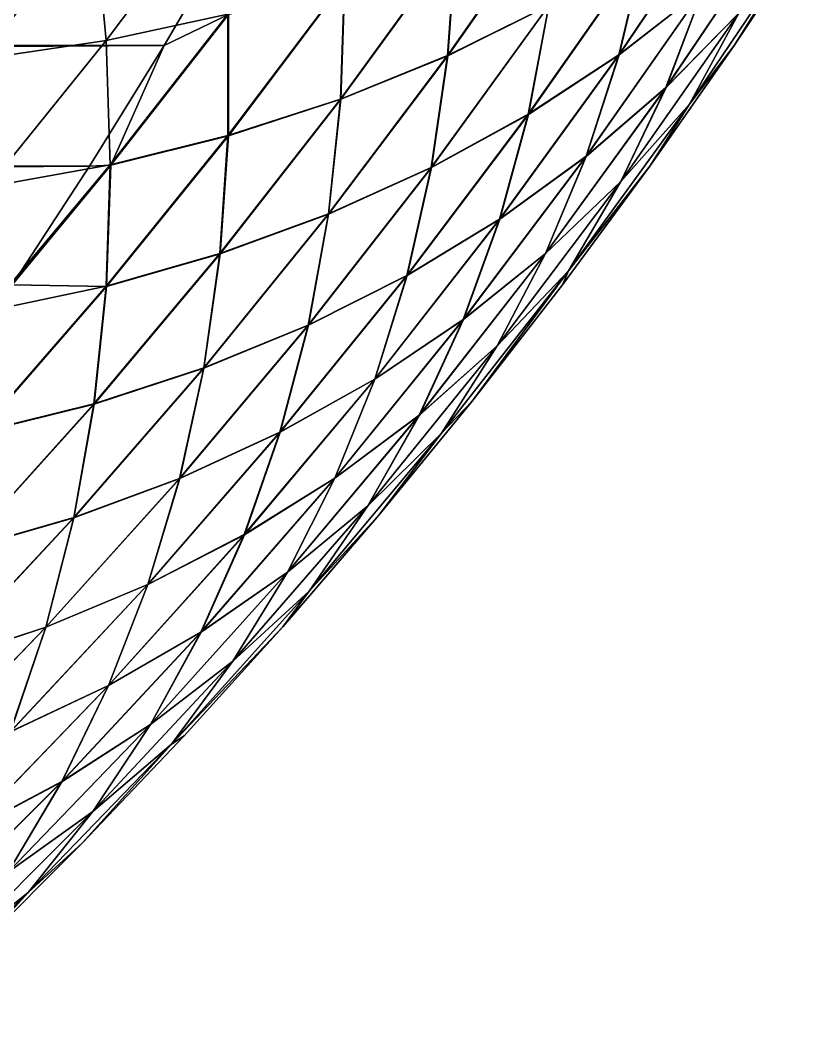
# Model space of a CAD drawing. Header units: millimetres. Extents: x -3250 to 5350, y -3250 to 3250.
# Drawn here: x 5114.3 to 5222, y -584.7 to -447.2 of the extents above; entities that cross this region are included whole.
import ezdxf

# ---------------------------------------------------------------- set-up
doc = ezdxf.new("R2010")
doc.units = ezdxf.units.MM
doc.header["$MEASUREMENT"] = 0
doc.layers.add('MESH_3D', color=2, linetype='CONTINUOUS')

msp = doc.modelspace()

# ---------------------------------------------------------------- linework, layer by layer
at = {"layer": 'MESH_3D'}
for points in [[(5124.25, -432.73, 25850.7), (5125.91, -449.95, 25825.39), (5141.26, -429.57, 25825.39)], [(5141.26, -429.57, 25825.39), (5125.91, -449.95, 25825.39), (5142.39, -446.39, 25799.69)], [(5187.54, -430.02, 25720.51), (5172.14, -452.01, 25720.51), (5185.86, -445.23, 25693.54)], [(5173.25, -436.4, 25747.21), (5172.14, -452.01, 25720.51), (5187.54, -430.02, 25720.51)], [(5187.58, -430.05, 5779.65), (5172.18, -452.04, 5779.65), (5173.29, -436.44, 5752.96)], [(5185.88, -445.25, 5806.6), (5172.18, -452.04, 5779.65), (5187.58, -430.05, 5779.65)], [(5210.74, -429.09, 25638.92), (5195.37, -451.89, 25638.92), (5206.78, -443, 25611.34)], [(5198.74, -437.58, 25666.33), (5195.37, -451.89, 25638.92), (5210.74, -429.09, 25638.92)], [(5210.76, -429.1, 5861.18), (5195.38, -451.9, 5861.18), (5198.76, -437.59, 5833.79)], [(5206.78, -443.01, 5888.74), (5195.38, -451.9, 5861.18), (5210.76, -429.1, 5861.18)], [(2584.7, -449.04, 889.38), (2594.37, -432.46, 884.24), (5143.47, -434.04, 5684.72)], [(5106.62, -434.88, 25875.58), (5108.8, -452.5, 25850.7), (5124.25, -432.73, 25850.7)], [(5124.25, -432.73, 25850.7), (5108.8, -452.5, 25850.7), (5125.91, -449.95, 25825.39)], [(2584.7, -449.04, 889.38), (5143.47, -434.04, 5684.72), (5133.73, -450.66, 5689.89)], [(5142.45, -446.45, 5700.52), (5133.73, -450.66, 5689.89), (5143.47, -434.04, 5684.72)], [(5217.26, -433.32, 25583.62), (5201.73, -456.35, 25583.62), (5211.61, -446.26, 25555.81)], [(5206.78, -443, 25611.34), (5201.73, -456.35, 25583.62), (5217.26, -433.32, 25583.62)], [(5217.27, -433.33, 5916.44), (5201.74, -456.35, 5916.44), (5206.78, -443.01, 5888.74)], [(5211.62, -446.27, 5944.24), (5201.74, -456.35, 5916.44), (5217.27, -433.33, 5916.44)], [(5220.53, -435.45, 25527.92), (5210.99, -450.66, 25500), (5222.02, -434.04, 25500)], [(5222.02, -434.04, 25500), (5210.99, -450.66, 6000), (5222.02, -434.04, 6000)], [(5222.02, -434.04, 25500), (5210.99, -450.66, 25500), (5210.99, -450.66, 6000)], [(5220.53, -435.45, 5972.1), (5222.02, -434.04, 6000), (5210.99, -450.66, 6000)], [(5220.53, -435.45, 25527.92), (5204.92, -458.58, 25527.92), (5210.99, -450.66, 25500)], [(5211.61, -446.26, 25555.81), (5204.92, -458.58, 25527.92), (5220.53, -435.45, 25527.92)], [(5220.53, -435.45, 5972.1), (5204.92, -458.58, 5972.1), (5211.62, -446.27, 5944.24)], [(5220.53, -435.45, 5972.1), (5210.99, -450.66, 6000), (5204.92, -458.58, 5972.1)], [(5173.25, -436.4, 25747.21), (5157.64, -457.89, 25747.21), (5172.14, -452.01, 25720.51)], [(5158.18, -441.87, 25773.62), (5157.64, -457.89, 25747.21), (5173.25, -436.4, 25747.21)], [(5173.29, -436.44, 5752.96), (5157.68, -457.92, 5752.96), (5158.24, -441.91, 5726.58)], [(5172.18, -452.04, 5779.65), (5157.68, -457.92, 5752.96), (5173.29, -436.44, 5752.96)], [(5198.74, -437.58, 25666.33), (5183.07, -459.95, 25666.33), (5195.37, -451.89, 25638.92)], [(5185.86, -445.23, 25693.54), (5183.07, -459.95, 25666.33), (5198.74, -437.58, 25666.33)], [(5198.76, -437.59, 5833.79), (5183.09, -459.97, 5833.79), (5185.88, -445.25, 5806.6)], [(5195.38, -451.9, 5861.18), (5183.09, -459.97, 5833.79), (5198.76, -437.59, 5833.79)], [(5158.18, -441.87, 25773.62), (5142.39, -462.83, 25773.62), (5157.64, -457.89, 25747.21)], [(5142.39, -446.39, 25799.69), (5142.39, -462.83, 25773.62), (5158.18, -441.87, 25773.62)], [(5158.24, -441.91, 5726.58), (5142.45, -462.87, 5726.58), (5142.45, -446.45, 5700.52)], [(5157.68, -457.92, 5752.96), (5142.45, -462.87, 5726.58), (5158.24, -441.91, 5726.58)], [(5206.78, -443, 25611.34), (5190.91, -465.65, 25611.34), (5201.73, -456.35, 25583.62)], [(5195.37, -451.89, 25638.92), (5190.91, -465.65, 25611.34), (5206.78, -443, 25611.34)], [(5206.78, -443.01, 5888.74), (5190.92, -465.66, 5888.74), (5195.38, -451.9, 5861.18)], [(5201.74, -456.35, 5916.44), (5190.92, -465.66, 5888.74), (5206.78, -443.01, 5888.74)], [(5185.86, -445.23, 25693.54), (5169.93, -467.15, 25693.54), (5183.07, -459.95, 25666.33)], [(5172.14, -452.01, 25720.51), (5169.93, -467.15, 25693.54), (5185.86, -445.23, 25693.54)], [(5185.88, -445.25, 5806.6), (5169.96, -467.17, 5806.6), (5172.18, -452.04, 5779.65)], [(5183.09, -459.97, 5833.79), (5169.96, -467.17, 5806.6), (5185.88, -445.25, 5806.6)], [(5125.91, -449.95, 25825.39), (5126.45, -466.8, 25799.69), (5142.39, -446.39, 25799.69)], [(5142.39, -446.39, 25799.69), (5126.45, -466.8, 25799.69), (5142.39, -462.83, 25773.62)], [(5142.45, -446.45, 5700.52), (5126.51, -466.85, 5700.52), (5133.73, -450.66, 5689.89)], [(5142.45, -462.87, 5726.58), (5126.51, -466.85, 5700.52), (5142.45, -446.45, 5700.52)], [(5211.61, -446.26, 25555.81), (5195.64, -469.08, 25555.81), (5204.92, -458.58, 25527.92)], [(5201.73, -456.35, 25583.62), (5195.64, -469.08, 25555.81), (5211.61, -446.26, 25555.81)], [(5211.62, -446.27, 5944.24), (5195.64, -469.08, 5944.24), (5201.74, -456.35, 5916.44)], [(5204.92, -458.58, 5972.1), (5195.64, -469.08, 5944.24), (5211.62, -446.27, 5944.24)], [(2574.68, -465.34, 894.7), (2584.7, -449.04, 889.38), (5133.73, -450.66, 5689.89)], [(2574.68, -465.34, 894.7), (5133.73, -450.66, 5689.89), (5123.63, -466.99, 5695.26)], [(5108.8, -452.5, 25850.7), (5109.85, -469.77, 25825.39), (5125.91, -449.95, 25825.39)], [(5125.91, -449.95, 25825.39), (5109.85, -469.77, 25825.39), (5126.45, -466.8, 25799.69)], [(5126.51, -466.85, 5700.52), (5123.63, -466.99, 5695.26), (5133.73, -450.66, 5689.89)], [(5204.92, -458.58, 25527.92), (5199.55, -466.99, 25500), (5210.99, -450.66, 25500)], [(5199.55, -466.99, 25500), (5199.55, -466.99, 6000), (5210.99, -450.66, 6000)], [(5210.99, -450.66, 25500), (5199.55, -466.99, 25500), (5210.99, -450.66, 6000)], [(5204.92, -458.58, 5972.1), (5210.99, -450.66, 6000), (5199.55, -466.99, 6000)], [(5172.14, -452.01, 25720.51), (5155.99, -473.45, 25720.51), (5169.93, -467.15, 25693.54)], [(5157.64, -457.89, 25747.21), (5155.99, -473.45, 25720.51), (5172.14, -452.01, 25720.51)], [(5172.18, -452.04, 5779.65), (5156.02, -473.48, 5779.65), (5157.68, -457.92, 5752.96)], [(5169.96, -467.17, 5806.6), (5156.02, -473.48, 5779.65), (5172.18, -452.04, 5779.65)], [(5195.37, -451.89, 25638.92), (5179.2, -474.14, 25638.92), (5190.91, -465.65, 25611.34)], [(5183.07, -459.95, 25666.33), (5179.2, -474.14, 25638.92), (5195.37, -451.89, 25638.92)], [(5195.38, -451.9, 5861.18), (5179.22, -474.15, 5861.18), (5183.09, -459.97, 5833.79)], [(5190.92, -465.66, 5888.74), (5179.22, -474.15, 5861.18), (5195.38, -451.9, 5861.18)], [(5201.73, -456.35, 25583.62), (5185.41, -478.81, 25583.62), (5195.64, -469.08, 25555.81)], [(5190.91, -465.65, 25611.34), (5185.41, -478.81, 25583.62), (5201.73, -456.35, 25583.62)], [(5201.74, -456.35, 5916.44), (5185.41, -478.82, 5916.44), (5190.92, -465.66, 5888.74)], [(5195.64, -469.08, 5944.24), (5185.41, -478.82, 5916.44), (5201.74, -456.35, 5916.44)], [(5157.64, -457.89, 25747.21), (5141.29, -478.82, 25747.21), (5155.99, -473.45, 25720.51)], [(5142.39, -462.83, 25773.62), (5141.29, -478.82, 25747.21), (5157.64, -457.89, 25747.21)], [(5157.68, -457.92, 5752.96), (5141.33, -478.85, 5752.96), (5142.45, -462.87, 5726.58)], [(5156.02, -473.48, 5779.65), (5141.33, -478.85, 5752.96), (5157.68, -457.92, 5752.96)], [(5204.92, -458.58, 25527.92), (5188.52, -481.16, 25527.92), (5199.55, -466.99, 25500)], [(5195.64, -469.08, 25555.81), (5188.52, -481.16, 25527.92), (5204.92, -458.58, 25527.92)], [(5204.92, -458.58, 5972.1), (5188.52, -481.16, 5972.1), (5195.64, -469.08, 5944.24)], [(5204.92, -458.58, 5972.1), (5199.55, -466.99, 6000), (5188.52, -481.16, 5972.1)], [(5183.07, -459.95, 25666.33), (5166.63, -481.77, 25666.33), (5179.2, -474.14, 25638.92)], [(5169.93, -467.15, 25693.54), (5166.63, -481.77, 25666.33), (5183.07, -459.95, 25666.33)], [(5183.09, -459.97, 5833.79), (5166.65, -481.78, 5833.79), (5169.96, -467.17, 5806.6)], [(5179.22, -474.15, 5861.18), (5166.65, -481.78, 5833.79), (5183.09, -459.97, 5833.79)], [(5142.39, -462.83, 25773.62), (5125.88, -483.22, 25773.62), (5141.29, -478.82, 25747.21)], [(5126.45, -466.8, 25799.69), (5125.88, -483.22, 25773.62), (5142.39, -462.83, 25773.62)], [(5142.45, -462.87, 5726.58), (5125.93, -483.26, 5726.58), (5126.51, -466.85, 5700.52)], [(5141.33, -478.85, 5752.96), (5125.93, -483.26, 5726.58), (5142.45, -462.87, 5726.58)], [(2564.3, -481.35, 900.22), (2574.68, -465.34, 894.7), (5123.63, -466.99, 5695.26)], [(5190.91, -465.65, 25611.34), (5174.27, -487.74, 25611.34), (5185.41, -478.81, 25583.62)], [(5179.2, -474.14, 25638.92), (5174.27, -487.74, 25611.34), (5190.91, -465.65, 25611.34)], [(5190.92, -465.66, 5888.74), (5174.28, -487.74, 5888.74), (5179.22, -474.15, 5861.18)], [(5185.41, -478.82, 5916.44), (5174.28, -487.74, 5888.74), (5190.92, -465.66, 5888.74)], [(2564.3, -481.35, 900.22), (5123.63, -466.99, 5695.26), (5113.17, -483.04, 5700.82)], [(5126.45, -466.8, 25799.69), (5109.8, -486.63, 25799.69), (5125.88, -483.22, 25773.62)], [(5109.85, -469.77, 25825.39), (5109.8, -486.63, 25799.69), (5126.45, -466.8, 25799.69)], [(5126.51, -466.85, 5700.52), (5113.17, -483.04, 5700.82), (5123.63, -466.99, 5695.26)], [(5125.93, -483.26, 5726.58), (5113.17, -483.04, 5700.82), (5126.51, -466.85, 5700.52)], [(5169.93, -467.15, 25693.54), (5153.25, -488.5, 25693.54), (5166.63, -481.77, 25666.33)], [(5155.99, -473.45, 25720.51), (5153.25, -488.5, 25693.54), (5169.93, -467.15, 25693.54)], [(5169.96, -467.17, 5806.6), (5153.28, -488.52, 5806.6), (5156.02, -473.48, 5779.65)], [(5166.65, -481.78, 5833.79), (5153.28, -488.52, 5806.6), (5169.96, -467.17, 5806.6)], [(5188.52, -481.16, 25527.92), (5187.71, -483.04, 25500), (5199.55, -466.99, 25500)], [(5199.55, -466.99, 25500), (5187.71, -483.04, 25500), (5187.71, -483.04, 6000)], [(5199.55, -466.99, 25500), (5187.71, -483.04, 6000), (5199.55, -466.99, 6000)], [(5188.52, -481.16, 5972.1), (5199.55, -466.99, 6000), (5187.71, -483.04, 6000)], [(5195.64, -469.08, 25555.81), (5178.87, -491.33, 25555.81), (5188.52, -481.16, 25527.92)], [(5185.41, -478.81, 25583.62), (5178.87, -491.33, 25555.81), (5195.64, -469.08, 25555.81)], [(5195.64, -469.08, 5944.24), (5178.88, -491.33, 5944.24), (5185.41, -478.82, 5916.44)], [(5188.52, -481.16, 5972.1), (5178.88, -491.33, 5944.24), (5195.64, -469.08, 5944.24)], [(5155.99, -473.45, 25720.51), (5139.1, -494.31, 25720.51), (5153.25, -488.5, 25693.54)], [(5141.29, -478.82, 25747.21), (5139.1, -494.31, 25720.51), (5155.99, -473.45, 25720.51)], [(5156.02, -473.48, 5779.65), (5139.13, -494.34, 5779.65), (5141.33, -478.85, 5752.96)], [(5153.28, -488.52, 5806.6), (5139.13, -494.34, 5779.65), (5156.02, -473.48, 5779.65)], [(5179.2, -474.14, 25638.92), (5162.27, -495.81, 25638.92), (5174.27, -487.74, 25611.34)], [(5166.63, -481.77, 25666.33), (5162.27, -495.81, 25638.92), (5179.2, -474.14, 25638.92)], [(5179.22, -474.15, 5861.18), (5162.29, -495.82, 5861.18), (5166.65, -481.78, 5833.79)], [(5174.28, -487.74, 5888.74), (5162.29, -495.82, 5861.18), (5179.22, -474.15, 5861.18)], [(5141.29, -478.82, 25747.21), (5124.22, -499.16, 25747.21), (5139.1, -494.31, 25720.51)], [(5125.88, -483.22, 25773.62), (5124.22, -499.16, 25747.21), (5141.29, -478.82, 25747.21)], [(5141.33, -478.85, 5752.96), (5124.26, -499.2, 5752.96), (5125.93, -483.26, 5726.58)], [(5139.13, -494.34, 5779.65), (5124.26, -499.2, 5752.96), (5141.33, -478.85, 5752.96)], [(5185.41, -478.81, 25583.62), (5168.31, -500.7, 25583.62), (5178.87, -491.33, 25555.81)], [(5174.27, -487.74, 25611.34), (5168.31, -500.7, 25583.62), (5185.41, -478.81, 25583.62)], [(5185.41, -478.82, 5916.44), (5168.32, -500.7, 5916.44), (5174.28, -487.74, 5888.74)], [(5178.88, -491.33, 5944.24), (5168.32, -500.7, 5916.44), (5185.41, -478.82, 5916.44)], [(5188.52, -481.16, 25527.92), (5171.34, -503.15, 25527.92), (5175.47, -498.79, 25500)], [(5178.87, -491.33, 25555.81), (5171.34, -503.15, 25527.92), (5188.52, -481.16, 25527.92)], [(5188.52, -481.16, 5972.1), (5171.34, -503.15, 5972.1), (5178.88, -491.33, 5944.24)], [(5188.52, -481.16, 5972.1), (5175.47, -498.79, 6000), (5171.34, -503.15, 5972.1)], [(5188.52, -481.16, 25527.92), (5175.47, -498.79, 25500), (5187.71, -483.04, 25500)], [(5188.52, -481.16, 5972.1), (5187.71, -483.04, 6000), (5175.47, -498.79, 6000)], [(5166.63, -481.77, 25666.33), (5149.44, -502.99, 25666.33), (5162.27, -495.81, 25638.92)], [(5153.25, -488.5, 25693.54), (5149.44, -502.99, 25666.33), (5166.63, -481.77, 25666.33)], [(5166.65, -481.78, 5833.79), (5149.46, -503.01, 5833.79), (5153.28, -488.52, 5806.6)], [(5162.29, -495.82, 5861.18), (5149.46, -503.01, 5833.79), (5166.65, -481.78, 5833.79)], [(5125.88, -483.22, 25773.62), (5108.66, -503.02, 25773.62), (5124.22, -499.16, 25747.21)], [(5109.8, -486.63, 25799.69), (5108.66, -503.02, 25773.62), (5125.88, -483.22, 25773.62)], [(5125.93, -483.26, 5726.58), (5108.71, -503.07, 5726.58), (5113.17, -483.04, 5700.82)], [(5124.26, -499.2, 5752.96), (5108.71, -503.07, 5726.58), (5125.93, -483.26, 5726.58)], [(5187.71, -483.04, 25500), (5175.47, -498.79, 25500), (5175.47, -498.79, 6000)], [(5187.71, -483.04, 25500), (5175.47, -498.79, 6000), (5187.71, -483.04, 6000)], [(5174.27, -487.74, 25611.34), (5156.87, -509.23, 25611.34), (5168.31, -500.7, 25583.62)], [(5162.27, -495.81, 25638.92), (5156.87, -509.23, 25611.34), (5174.27, -487.74, 25611.34)], [(5174.28, -487.74, 5888.74), (5156.88, -509.23, 5888.74), (5162.29, -495.82, 5861.18)], [(5168.32, -500.7, 5916.44), (5156.88, -509.23, 5888.74), (5174.28, -487.74, 5888.74)], [(5153.25, -488.5, 25693.54), (5135.83, -509.26, 25693.54), (5149.44, -502.99, 25666.33)], [(5139.1, -494.31, 25720.51), (5135.83, -509.26, 25693.54), (5153.25, -488.5, 25693.54)], [(5153.28, -488.52, 5806.6), (5135.86, -509.28, 5806.6), (5139.13, -494.34, 5779.65)], [(5149.46, -503.01, 5833.79), (5135.86, -509.28, 5806.6), (5153.28, -488.52, 5806.6)], [(5178.87, -491.33, 25555.81), (5161.34, -512.98, 25555.81), (5171.34, -503.15, 25527.92)], [(5168.31, -500.7, 25583.62), (5161.34, -512.98, 25555.81), (5178.87, -491.33, 25555.81)], [(5178.88, -491.33, 5944.24), (5161.34, -512.98, 5944.24), (5168.32, -500.7, 5916.44)], [(5171.34, -503.15, 5972.1), (5161.34, -512.98, 5944.24), (5178.88, -491.33, 5944.24)], [(5139.1, -494.31, 25720.51), (5121.49, -514.57, 25720.51), (5135.83, -509.26, 25693.54)], [(5124.22, -499.16, 25747.21), (5121.49, -514.57, 25720.51), (5139.1, -494.31, 25720.51)], [(5139.13, -494.34, 5779.65), (5121.52, -514.6, 5779.65), (5124.26, -499.2, 5752.96)], [(5135.86, -509.28, 5806.6), (5121.52, -514.6, 5779.65), (5139.13, -494.34, 5779.65)], [(5162.27, -495.81, 25638.92), (5144.6, -516.87, 25638.92), (5156.87, -509.23, 25611.34)], [(5149.44, -502.99, 25666.33), (5144.6, -516.87, 25638.92), (5162.27, -495.81, 25638.92)], [(5162.29, -495.82, 5861.18), (5144.61, -516.89, 5861.18), (5149.46, -503.01, 5833.79)], [(5156.88, -509.23, 5888.74), (5144.61, -516.89, 5861.18), (5162.29, -495.82, 5861.18)], [(5171.34, -503.15, 25527.92), (5162.84, -514.23, 25500), (5175.47, -498.79, 25500)], [(5175.47, -498.79, 25500), (5162.84, -514.23, 25500), (5162.84, -514.23, 6000)], [(5175.47, -498.79, 25500), (5162.84, -514.23, 6000), (5175.47, -498.79, 6000)], [(5171.34, -503.15, 5972.1), (5175.47, -498.79, 6000), (5162.84, -514.23, 6000)], [(5124.22, -499.16, 25747.21), (5106.45, -518.9, 25747.21), (5121.49, -514.57, 25720.51)], [(5108.66, -503.02, 25773.62), (5106.45, -518.9, 25747.21), (5124.22, -499.16, 25747.21)], [(5124.26, -499.2, 5752.96), (5106.49, -518.93, 5752.96), (5108.71, -503.07, 5726.58)], [(5121.52, -514.6, 5779.65), (5106.49, -518.93, 5752.96), (5124.26, -499.2, 5752.96)], [(5168.31, -500.7, 25583.62), (5150.46, -521.97, 25583.62), (5161.34, -512.98, 25555.81)], [(5156.87, -509.23, 25611.34), (5150.46, -521.97, 25583.62), (5168.31, -500.7, 25583.62)], [(5168.32, -500.7, 5916.44), (5150.47, -521.98, 5916.44), (5156.88, -509.23, 5888.74)], [(5161.34, -512.98, 5944.24), (5150.47, -521.98, 5916.44), (5168.32, -500.7, 5916.44)], [(5149.44, -502.99, 25666.33), (5131.52, -523.61, 25666.33), (5144.6, -516.87, 25638.92)], [(5135.83, -509.26, 25693.54), (5131.52, -523.61, 25666.33), (5149.44, -502.99, 25666.33)], [(5149.46, -503.01, 5833.79), (5131.54, -523.62, 5833.79), (5135.86, -509.28, 5806.6)], [(5144.61, -516.89, 5861.18), (5131.54, -523.62, 5833.79), (5149.46, -503.01, 5833.79)], [(5171.34, -503.15, 25527.92), (5153.4, -524.53, 25527.92), (5162.84, -514.23, 25500)], [(5161.34, -512.98, 25555.81), (5153.4, -524.53, 25527.92), (5171.34, -503.15, 25527.92)], [(5171.34, -503.15, 5972.1), (5162.84, -514.23, 6000), (5153.4, -524.53, 5972.1)], [(5171.34, -503.15, 5972.1), (5153.4, -524.53, 5972.1), (5161.34, -512.98, 5944.24)], [(5135.83, -509.26, 25693.54), (5117.7, -529.39, 25693.54), (5131.52, -523.61, 25666.33)], [(5121.49, -514.57, 25720.51), (5117.7, -529.39, 25693.54), (5135.83, -509.26, 25693.54)], [(5135.86, -509.28, 5806.6), (5117.73, -529.42, 5806.6), (5121.52, -514.6, 5779.65)], [(5131.54, -523.62, 5833.79), (5117.73, -529.42, 5806.6), (5135.86, -509.28, 5806.6)], [(5156.87, -509.23, 25611.34), (5138.73, -530.09, 25611.34), (5150.46, -521.97, 25583.62)], [(5144.6, -516.87, 25638.92), (5138.73, -530.09, 25611.34), (5156.87, -509.23, 25611.34)], [(5156.88, -509.23, 5888.74), (5138.74, -530.1, 5888.74), (5144.61, -516.89, 5861.18)], [(5150.47, -521.98, 5916.44), (5138.74, -530.1, 5888.74), (5156.88, -509.23, 5888.74)], [(5161.34, -512.98, 25555.81), (5143.07, -534, 25555.81), (5153.4, -524.53, 25527.92)], [(5150.46, -521.97, 25583.62), (5143.07, -534, 25555.81), (5161.34, -512.98, 25555.81)], [(5161.34, -512.98, 5944.24), (5143.07, -534, 5944.24), (5150.47, -521.98, 5916.44)], [(5153.4, -524.53, 5972.1), (5143.07, -534, 5944.24), (5161.34, -512.98, 5944.24)], [(5121.49, -514.57, 25720.51), (5103.18, -534.2, 25720.51), (5117.7, -529.39, 25693.54)], [(5106.45, -518.9, 25747.21), (5103.18, -534.2, 25720.51), (5121.49, -514.57, 25720.51)], [(5121.52, -514.6, 5779.65), (5103.21, -534.23, 5779.65), (5106.49, -518.93, 5752.96)], [(5117.73, -529.42, 5806.6), (5103.21, -534.23, 5779.65), (5121.52, -514.6, 5779.65)], [(5153.4, -524.53, 25527.92), (5149.82, -529.35, 25500), (5162.84, -514.23, 25500)], [(5162.84, -514.23, 25500), (5149.82, -529.35, 25500), (5149.82, -529.35, 6000)], [(5162.84, -514.23, 25500), (5149.82, -529.35, 6000), (5162.84, -514.23, 6000)], [(5153.4, -524.53, 5972.1), (5162.84, -514.23, 6000), (5149.82, -529.35, 6000)], [(5144.6, -516.87, 25638.92), (5126.19, -537.31, 25638.92), (5138.73, -530.09, 25611.34)], [(5131.52, -523.61, 25666.33), (5126.19, -537.31, 25638.92), (5144.6, -516.87, 25638.92)], [(5144.61, -516.89, 5861.18), (5126.21, -537.32, 5861.18), (5131.54, -523.62, 5833.79)], [(5138.74, -530.1, 5888.74), (5126.21, -537.32, 5861.18), (5144.61, -516.89, 5861.18)], [(5150.46, -521.97, 25583.62), (5131.88, -542.61, 25583.62), (5143.07, -534, 25555.81)], [(5138.73, -530.09, 25611.34), (5131.88, -542.61, 25583.62), (5150.46, -521.97, 25583.62)], [(5150.47, -521.98, 5916.44), (5131.88, -542.61, 5916.44), (5138.74, -530.1, 5888.74)], [(5143.07, -534, 5944.24), (5131.88, -542.61, 5916.44), (5150.47, -521.98, 5916.44)], [(5131.52, -523.61, 25666.33), (5112.9, -543.58, 25666.33), (5126.19, -537.31, 25638.92)], [(5117.7, -529.39, 25693.54), (5112.9, -543.58, 25666.33), (5131.52, -523.61, 25666.33)], [(5131.54, -523.62, 5833.79), (5112.91, -543.6, 5833.79), (5117.73, -529.42, 5806.6)], [(5126.21, -537.32, 5861.18), (5112.91, -543.6, 5833.79), (5131.54, -523.62, 5833.79)], [(5153.4, -524.53, 25527.92), (5134.73, -545.27, 25527.92), (5149.82, -529.35, 25500)], [(5143.07, -534, 25555.81), (5134.73, -545.27, 25527.92), (5153.4, -524.53, 25527.92)], [(5153.4, -524.53, 5972.1), (5149.82, -529.35, 6000), (5134.73, -545.27, 5972.1)], [(5153.4, -524.53, 5972.1), (5134.73, -545.27, 5972.1), (5143.07, -534, 5944.24)], [(5134.73, -545.27, 25527.92), (5136.44, -544.14, 25500), (5149.82, -529.35, 25500)], [(5134.73, -545.27, 5972.1), (5149.82, -529.35, 6000), (5136.44, -544.14, 6000)], [(5149.82, -529.35, 25500), (5136.44, -544.14, 25500), (5136.44, -544.14, 6000)], [(5149.82, -529.35, 25500), (5136.44, -544.14, 6000), (5149.82, -529.35, 6000)], [(5117.7, -529.39, 25693.54), (5098.88, -548.88, 25693.54), (5112.9, -543.58, 25666.33)], [(5103.18, -534.2, 25720.51), (5098.88, -548.88, 25693.54), (5117.7, -529.39, 25693.54)], [(5117.73, -529.42, 5806.6), (5098.91, -548.91, 5806.6), (5103.21, -534.23, 5779.65)], [(5112.91, -543.6, 5833.79), (5098.91, -548.91, 5806.6), (5117.73, -529.42, 5806.6)], [(5138.73, -530.09, 25611.34), (5119.87, -550.32, 25611.34), (5131.88, -542.61, 25583.62)], [(5126.19, -537.31, 25638.92), (5119.87, -550.32, 25611.34), (5138.73, -530.09, 25611.34)], [(5138.74, -530.1, 5888.74), (5119.88, -550.33, 5888.74), (5126.21, -537.32, 5861.18)], [(5131.88, -542.61, 5916.44), (5119.88, -550.33, 5888.74), (5138.74, -530.1, 5888.74)], [(5143.07, -534, 25555.81), (5124.07, -554.37, 25555.81), (5134.73, -545.27, 25527.92)], [(5131.88, -542.61, 25583.62), (5124.07, -554.37, 25555.81), (5143.07, -534, 25555.81)], [(5143.07, -534, 5944.24), (5124.07, -554.37, 5944.24), (5131.88, -542.61, 5916.44)], [(5134.73, -545.27, 5972.1), (5124.07, -554.37, 5944.24), (5143.07, -534, 5944.24)], [(5126.19, -537.31, 25638.92), (5107.09, -557.09, 25638.92), (5119.87, -550.32, 25611.34)], [(5112.9, -543.58, 25666.33), (5107.09, -557.09, 25638.92), (5126.19, -537.31, 25638.92)], [(5126.21, -537.32, 5861.18), (5107.1, -557.1, 5861.18), (5112.91, -543.6, 5833.79)], [(5119.88, -550.33, 5888.74), (5107.1, -557.1, 5861.18), (5126.21, -537.32, 5861.18)], [(5131.88, -542.61, 25583.62), (5112.59, -562.59, 25583.62), (5124.07, -554.37, 25555.81)], [(5119.87, -550.32, 25611.34), (5112.59, -562.59, 25583.62), (5131.88, -542.61, 25583.62)], [(5131.88, -542.61, 5916.44), (5112.59, -562.59, 5916.44), (5119.88, -550.33, 5888.74)], [(5124.07, -554.37, 5944.24), (5112.59, -562.59, 5916.44), (5131.88, -542.61, 5916.44)], [(5134.73, -545.27, 25527.92), (5122.69, -558.59, 25500), (5136.44, -544.14, 25500)], [(5122.69, -558.59, 25500), (5122.69, -558.59, 6000), (5136.44, -544.14, 6000)], [(5136.44, -544.14, 25500), (5122.69, -558.59, 25500), (5136.44, -544.14, 6000)], [(5134.73, -545.27, 5972.1), (5136.44, -544.14, 6000), (5122.69, -558.59, 6000)], [(5134.73, -545.27, 25527.92), (5115.34, -565.34, 25527.92), (5122.69, -558.59, 25500)], [(5124.07, -554.37, 25555.81), (5115.34, -565.34, 25527.92), (5134.73, -545.27, 25527.92)], [(5134.73, -545.27, 5972.1), (5115.34, -565.34, 5972.1), (5124.07, -554.37, 5944.24)], [(5134.73, -545.27, 5972.1), (5122.69, -558.59, 6000), (5115.34, -565.34, 5972.1)], [(5119.87, -550.32, 25611.34), (5100.32, -569.87, 25611.34), (5112.59, -562.59, 25583.62)], [(5107.09, -557.09, 25638.92), (5100.32, -569.87, 25611.34), (5119.87, -550.32, 25611.34)], [(5119.88, -550.33, 5888.74), (5100.33, -569.88, 5888.74), (5107.1, -557.1, 5861.18)], [(5112.59, -562.59, 5916.44), (5100.33, -569.88, 5888.74), (5119.88, -550.33, 5888.74)], [(5124.07, -554.37, 25555.81), (5104.37, -574.07, 25555.81), (5115.34, -565.34, 25527.92)], [(5112.59, -562.59, 25583.62), (5104.37, -574.07, 25555.81), (5124.07, -554.37, 25555.81)], [(5124.07, -554.37, 5944.24), (5104.37, -574.07, 5944.24), (5112.59, -562.59, 5916.44)], [(5115.34, -565.34, 5972.1), (5104.37, -574.07, 5944.24), (5124.07, -554.37, 5944.24)], [(5115.34, -565.34, 25527.92), (5108.59, -572.69, 25500), (5122.69, -558.59, 25500)], [(5108.59, -572.69, 25500), (5108.59, -572.69, 6000), (5122.69, -558.59, 6000)], [(5122.69, -558.59, 25500), (5108.59, -572.69, 25500), (5122.69, -558.59, 6000)], [(5115.34, -565.34, 5972.1), (5122.69, -558.59, 6000), (5108.59, -572.69, 6000)], [(5115.34, -565.34, 25527.92), (5095.27, -584.73, 25527.92), (5108.59, -572.69, 25500)], [(5104.37, -574.07, 25555.81), (5095.27, -584.73, 25527.92), (5115.34, -565.34, 25527.92)], [(5115.34, -565.34, 5972.1), (5108.59, -572.69, 6000), (5095.27, -584.73, 5972.1)], [(5115.34, -565.34, 5972.1), (5095.27, -584.73, 5972.1), (5104.37, -574.07, 5944.24)]]:
    msp.add_3dface(points, dxfattribs=at)

doc.saveas('drawing.dxf')
